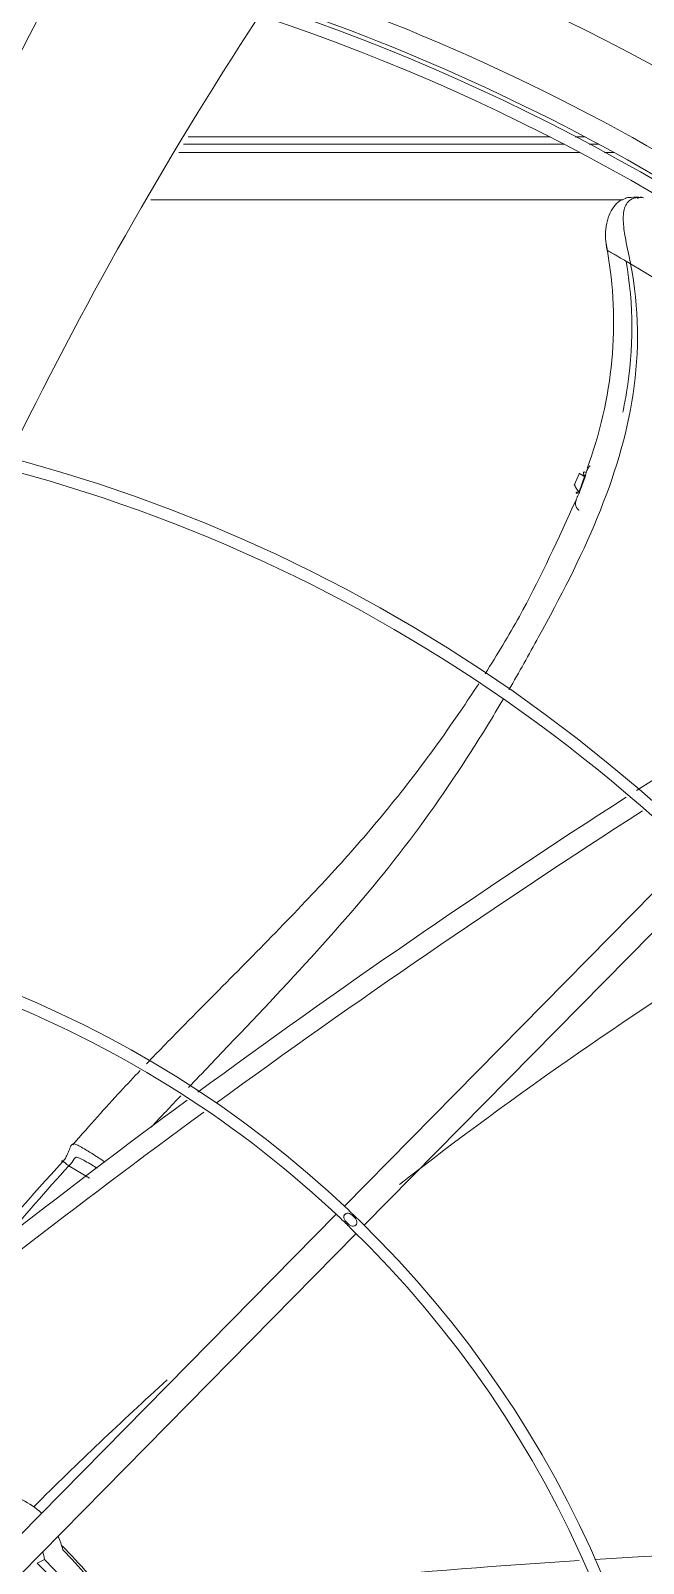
# Model space of a CAD drawing. Header units: millimetres. Extents: x 113490 to 142599, y -20467 to 115.
# Drawn here: x 131389.6 to 131522.5, y -10194.2 to -9861.9 of the extents above; entities that cross this region are included whole.
import ezdxf

# ---------------------------------------------------------------- set-up
doc = ezdxf.new("R2010")
doc.units = ezdxf.units.MM
doc.layers.add('DV3_0', color=7, linetype='Continuous')

msp = doc.modelspace()

# ---------------------------------------------------------------- linework, layer by layer
at = {"layer": 'DV3_0', "color": 7, "linetype": 'Continuous', "lineweight": 20}
for p, q in [((131423.71, -9884.99), (131502.26, -9884.99)), ((131507.71, -9884.99), (131509.86, -9884.99)), ((131508.8, -9888.39), (131421.69, -9888.39)), ((131516.17, -9888.39), (131514.08, -9888.39)), ((131508.53, -9961.91), (131509.72, -9958.59))]:
    msp.add_line(p, q, dxfattribs=at)
at = {"layer": 'DV3_0', "color": 7, "linetype": 'Continuous', "lineweight": 15}
for p, q in [((131422.76, -9886.59), (131505.37, -9886.59)), ((131510.74, -9886.59), (131512.86, -9886.59)), ((131415.62, -9898.59), (131518, -9898.59)), ((131510.72, -9955.61), (131510.33, -9956.77)), ((131508.61, -9957.85), (131507.51, -9960.51)), ((131508.66, -9961.97), (131509.84, -9958.65)), ((131509.84, -9958.65), (131509.72, -9958.59)), ((131610.36, -9961.9), (131457.62, -10116.79)), ((131507.89, -9963.75), (131507.21, -9965.14)), ((131461.94, -10120.95), (131614.66, -9966.08)), ((131397.85, -10108.08), (131402.33, -10110.72)), ((131455.86, -10118.57), (131305.36, -10271.19)), ((131310.28, -10274.75), (131460.19, -10122.73)), ((131390.99, -10194.24), (131392.6, -10193.44))]:
    msp.add_line(p, q, dxfattribs=at)
for centre, radius, start, end in [((131296.24, -10288.99), 551.5, 15.4775, 74.5225), ((131296.24, -10288.99), 477.5, 46.9802, 133.0198), ((131296.24, -10288.99), 456, 45.9967, 135.345), ((131296.24, -10288.99), 453.5, 45.9921, 90), ((133017.83, -10712.04), 1840.9, 151.96336, 155.42218), ((133095.01, -10747.41), 1921.39, 152.07515, 155.37903), ((131296.24, -10288.99), 457, 46.1533, 71.5308), ((132169.24, -10335.96), 872.25, 146.8819, 154.10499), ((131521.63, -9901.9), 3.79, 77.061, 126.3859), ((131521.93, -9899.05), 1.01, 56.9571, 135.7951), ((131522.52, -9897.99), 0.229, 257.3221, 265.2989), ((131426.13, -9925.17), 89.89, 340.2075, 11.1643), ((131435.18, -9926.37), 84.81, 350.506, 9.7892), ((131391.86, -9937.49), 130.27, 11.0605, 11.1618), ((131421.08, -9924.56), 99.02, 348.2937, 350.8181), ((131296.24, -10288.99), 346, 46.4603, 135.3186), ((131296.24, -10288.99), 343.5, 46.1768, 90), ((131512.69, -9952.24), 10.53, 246.7388, 247.5077), ((132515.82, -11575.64), 1840.9, 120.41446, 122.71107), ((132515.82, -11575.64), 1840.9, 122.79433, 126.30553), ((132561.63, -11647.12), 1921.39, 122.74609, 126.08801), ((131296.24, -10288.99), 236, 46.5586, 135.2674), ((131296.24, -10288.99), 233.5, 46.5418, 90), ((132005.25, -10800.46), 872.22, 121.56134, 127.88902), ((132515.82, -11575.64), 1840.9, 126.39449, 129.58672), ((132561.63, -11647.12), 1921.39, 126.18988, 129.21483), ((131698.32, -10386.86), 411.46, 137.1813, 141.3215), ((131708.1, -10392.88), 421.15, 137.4489, 140.4249), ((131296.24, -10288.99), 236, 45.7307, 46.5586), ((131296.24, -10288.99), 233.5, 45.8392, 46.5418), ((131296.24, -10288.99), 233.5, 316.4663, 45.8392), ((131296.24, -10288.99), 236, 45.7088, 45.7307), ((131296.24, -10288.99), 236, 317.0271, 45.7088), ((132005.25, -10800.46), 872.22, 132.21456, 134.84001), ((131380.55, -10195.35), 16.5, 46.3964, 81.8862), ((131380.55, -10195.35), 16.5, 14.1138, 25.142), ((131380.55, -10195.35), 12.2, 9.0148, 17.4816), ((131296.24, -10288.99), 140.5, 37.8001, 44.5323), ((131296.24, -10288.99), 140, 6.7677, 44.2323), ((131626.61, -12030.74), 1840.9, 90.07296, 93.56963), ((131296.24, -10288.99), 134, 38.7483, 45.0009), ((131296.24, -10288.99), 135.7, 6.2429, 44.7571), ((131626.61, -12030.74), 1840.9, 93.67624, 96.85972)]:
    msp.add_arc(centre, radius, start, end, dxfattribs=at)
at = {"layer": 'DV3_0', "color": 7, "linetype": 'Continuous', "lineweight": 20}
for centre, radius, start, end in [((131296.24, -10288.99), 461.75, 46.1456, 74.9574), ((131298.26, -10287.1), 435.17, 46.1979, 59.4106)]:
    msp.add_arc(centre, radius, start, end, dxfattribs=at)
at = {"layer": 'DV3_0', "color": 7, "linetype": 'Continuous', "lineweight": 15}
for points, knots in [([(131518.58, -9898.33), (131518.12, -9898.49), (131517.22, -9898.84), (131515.98, -9900.07), (131514.98, -9901.93), (131514.35, -9904.28), (131514.21, -9906.98), (131514.46, -9908.65), (131514.62, -9909.62)], [0, 0, 0, 0, 0.123231, 0.287955, 0.462255, 0.642912, 0.824473, 1, 1, 1, 1]), ([(131519.38, -9898.85), (131518.78, -9899.36), (131518.42, -9900.13), (131518.07, -9902.04), (131518.09, -9903.19), (131518.36, -9905.68), (131518.6, -9907.02), (131519.13, -9909.69), (131519.42, -9911.03), (131519.67, -9912.27)], [0, 0, 0, 0, 0.25, 0.25, 0.5, 0.5, 0.75, 0.75, 1, 1, 1, 1]), ([(131493.32, -10004.81), (131495.52, -10001.04), (131497.66, -9997.24), (131504.4, -9984.96), (131508.86, -9976.36), (131516.11, -9958.8), (131518.9, -9949.83), (131521.64, -9931.5), (131521.62, -9922.13), (131519.71, -9912.5)], [0.5681808, 0.5681808, 0.5681808, 0.5681808, 0.625, 0.625, 0.75, 0.75, 0.875, 0.875, 1, 1, 1, 1]), ([(131514.6, -9909.54), (131514.61, -9909.54), (131514.69, -9909.58), (131514.92, -9909.72), (131515.36, -9909.97), (131515.84, -9910.24), (131516.49, -9910.61), (131517.29, -9911.08), (131518.32, -9911.68), (131519.21, -9912.2), (131519.71, -9912.5)], [0.4374994, 0.4374994, 0.4374994, 0.4374994, 0.4998211, 0.6248763, 0.6874038, 0.7499314, 0.812459, 0.8749866, 0.9375141, 0.9999951, 0.9999951, 0.9999951, 0.9999951]), ([(131509.72, -9958.59), (131509.67, -9958.56), (131509.57, -9958.5), (131509.44, -9958.43), (131509.31, -9958.35), (131509.2, -9958.29), (131509.09, -9958.23), (131508.99, -9958.18), (131508.91, -9958.13), (131508.83, -9958.09), (131508.76, -9958.06), (131508.7, -9958.04), (131508.65, -9958.02), (131508.62, -9958), (131508.59, -9957.99), (131508.57, -9957.99), (131508.56, -9958), (131508.56, -9958), (131508.56, -9958)], [0, 0, 0, 0, 0.0311137, 0.0619047, 0.0923728, 0.1225191, 0.1523454, 0.1818546, 0.2110506, 0.2399387, 0.268525, 0.2968177, 0.3248276, 0.3525658, 0.3800436, 0.4072714, 0.4342595, 0.4395457, 0.4395457, 0.4395457, 0.4395457]), ([(131509.72, -9958.59), (131509.72, -9958.57), (131509.72, -9958.53), (131509.7, -9958.48), (131509.68, -9958.41), (131509.65, -9958.33), (131509.6, -9958.23), (131509.54, -9958.07), (131509.5, -9957.91), (131509.51, -9957.72), (131509.63, -9957.58), (131509.82, -9957.66), (131509.91, -9957.7)], [0, 0, 0, 0, 0.012084, 0.035764, 0.071851, 0.12021, 0.179925, 0.272988, 0.439319, 0.559714, 0.789237, 1, 1, 1, 1]), ([(131509.84, -9958.65), (131509.86, -9958.58), (131509.92, -9958.41), (131510.02, -9958.04), (131510.15, -9957.58), (131510.39, -9956.97), (131510.65, -9956.53), (131510.89, -9956.32), (131510.94, -9956.28)], [0, 0, 0, 0, 0.0429002, 0.1091943, 0.2347989, 0.3498566, 0.5249439, 0.5623532, 0.5623532, 0.5623532, 0.5623532]), ([(131508.53, -9961.91), (131508.49, -9961.86), (131508.4, -9961.76), (131508.28, -9961.61), (131508.16, -9961.47), (131508.05, -9961.33), (131507.95, -9961.19), (131507.86, -9961.06), (131507.78, -9960.94), (131507.71, -9960.82), (131507.66, -9960.71), (131507.62, -9960.6), (131507.59, -9960.51), (131507.58, -9960.42), (131507.58, -9960.34), (131507.61, -9960.27), (131507.63, -9960.23), (131507.65, -9960.22)], [0, 0, 0, 0, 0.0311661, 0.0627807, 0.0948218, 0.1272711, 0.1601151, 0.1933452, 0.2269583, 0.2609572, 0.2953511, 0.3301562, 0.3653956, 0.4011001, 0.4373078, 0.4740646, 0.5114239, 0.5114239, 0.5114239, 0.5114239]), ([(131508.56, -9965.92), (131508.51, -9965.89), (131508.43, -9965.83), (131508.32, -9965.73), (131508.23, -9965.64), (131508.14, -9965.55), (131508.07, -9965.45), (131507.96, -9965.3), (131507.85, -9965.07), (131507.77, -9964.72), (131507.78, -9964.29), (131507.88, -9963.75), (131508.05, -9963.28), (131508.22, -9962.91), (131508.35, -9962.65), (131508.46, -9962.44), (131508.53, -9962.28), (131508.57, -9962.2), (131508.6, -9962.12), (131508.64, -9962.04), (131508.66, -9961.99), (131508.66, -9961.97)], [0, 0, 0, 0, 0.034241, 0.066465, 0.096696, 0.125001, 0.151472, 0.176226, 0.25207, 0.325623, 0.425466, 0.55097, 0.706068, 0.768852, 0.834053, 0.905379, 0.925458, 0.944909, 0.964128, 0.982722, 1, 1, 1, 1]), ([(131508.19, -9962.27), (131508.13, -9962.26), (131508.02, -9962.23), (131507.89, -9962.15), (131507.88, -9962.08), (131507.99, -9962.04), (131508.14, -9962.03), (131508.31, -9962.03), (131508.43, -9962.02), (131508.51, -9961.98), (131508.53, -9961.93), (131508.53, -9961.91)], [0, 0, 0, 0, 0.128959, 0.223426, 0.47224, 0.607766, 0.749503, 0.893225, 0.958473, 0.988067, 1, 1, 1, 1]), ([(131507.21, -9965.14), (131503.18, -9973.97), (131497.85, -9985.5), (131490.78, -9997.25), (131488.15, -10001.38)], [0, 0, 0, 0, 0.1495548, 0.2319685, 0.2319685, 0.2319685, 0.2319685]), ([(131486.76, -10003.53), (131485.46, -10005.53), (131480.43, -10013.07), (131471.92, -10024.81), (131460.56, -10038.52), (131448.77, -10051.31), (131436.13, -10064.2), (131424.64, -10075.73), (131417.42, -10083.1), (131414.7, -10085.94)], [0.2462901, 0.2462901, 0.2462901, 0.2462901, 0.286371, 0.3982657, 0.4930433, 0.5876827, 0.6932241, 0.798583, 0.8652718, 0.8652718, 0.8652718, 0.8652718]), ([(131423.82, -10091.1), (131425.38, -10089.46), (131426.94, -10087.82), (131435.48, -10078.86), (131442.42, -10071.62), (131455.86, -10056.94), (131462.35, -10049.53), (131474.41, -10034.22), (131479.95, -10026.32), (131487.51, -10014.5), (131489.82, -10010.73), (131492.07, -10006.93)], [0.0971663, 0.0971663, 0.0971663, 0.0971663, 0.125, 0.125, 0.25, 0.25, 0.375, 0.375, 0.5, 0.5, 0.557529, 0.557529, 0.557529, 0.557529]), ([(131413.32, -10087.38), (131411.9, -10088.88), (131406.98, -10094.11), (131402.49, -10099.19), (131398.69, -10103.49)], [0.8765408, 0.8765408, 0.8765408, 0.8765408, 0.9116272, 1, 1, 1, 1]), ([(131396.52, -10107.2), (131396.64, -10107.05), (131396.88, -10106.77), (131397.18, -10106.3), (131397.44, -10105.8), (131397.66, -10105.29), (131397.96, -10104.53), (131398.31, -10103.65), (131398.71, -10103.24), (131399.25, -10103.36), (131400.05, -10103.73), (131401.14, -10104.34), (131402.46, -10105.13), (131403.85, -10106.02), (131404.96, -10106.77), (131405.55, -10107.19), (131405.65, -10107.26)], [0, 0, 0, 0, 0.0308823, 0.0618034, 0.0937273, 0.1276085, 0.1643607, 0.2562228, 0.3477186, 0.4000812, 0.475582, 0.5732089, 0.6560123, 0.760322, 0.8589949, 0.8797353, 0.8797353, 0.8797353, 0.8797353]), ([(131396.52, -10107.2), (131396.24, -10106.91), (131396.24, -10106.85), (131396.78, -10107.2), (131397.31, -10107.62), (131397.85, -10108.08)], [0, 0, 0, 0, 0.5, 0.5, 1, 1, 1, 1]), ([(131397.85, -10108.08), (131398.45, -10107.62), (131398.74, -10106.97), (131399.15, -10106.37), (131399.29, -10106.24), (131399.56, -10106.2), (131399.64, -10106.21), (131399.86, -10106.27), (131400.01, -10106.33), (131400.53, -10106.56), (131400.97, -10106.8), (131401.86, -10107.3), (131402.34, -10107.58), (131403.2, -10108.11), (131403.58, -10108.35), (131403.97, -10108.6)], [0, 0, 0, 0, 0.25, 0.25, 0.375, 0.375, 0.4375, 0.4375, 0.5, 0.5, 0.625, 0.625, 0.75, 0.75, 0.850587, 0.850587, 0.850587, 0.850587]), ([(131460.11, -10120.9), (131460.06, -10120.94), (131459.97, -10121.02), (131459.73, -10121.14), (131459.33, -10121.17), (131458.9, -10120.99), (131458.51, -10120.73), (131458.2, -10120.45), (131457.92, -10120.15), (131457.64, -10119.78), (131457.46, -10119.36), (131457.49, -10118.97), (131457.6, -10118.74), (131457.68, -10118.65), (131457.72, -10118.6)], [0, 0, 0, 0, 0.040488, 0.081902, 0.180627, 0.320355, 0.409206, 0.504808, 0.600124, 0.687341, 0.822717, 0.918807, 0.959755, 1, 1, 1, 1]), ([(131457.72, -10118.6), (131457.76, -10118.56), (131457.85, -10118.48), (131458.09, -10118.36), (131458.49, -10118.32), (131458.93, -10118.5), (131459.32, -10118.77), (131459.63, -10119.04), (131459.91, -10119.34), (131460.18, -10119.71), (131460.37, -10120.13), (131460.34, -10120.53), (131460.23, -10120.76), (131460.15, -10120.85), (131460.11, -10120.9)], [0, 0, 0, 0, 0.040529, 0.082096, 0.181604, 0.321297, 0.409637, 0.504692, 0.598943, 0.685714, 0.821727, 0.918717, 0.959765, 1, 1, 1, 1])]:
    msp.add_open_spline(points, degree=3, knots=knots, dxfattribs=at)
for points in [[(131521.53, -9898.08), (131519.71, -9898.04), (131518.72, -9898.13), (131518.58, -9898.33)], [(131415.73, -10099.66), (131417.87, -10097.38), (131420.01, -10095.12), (131422.15, -10092.87)]]:
    msp.add_open_spline(points, degree=3, dxfattribs=at)

doc.saveas('drawing.dxf')
